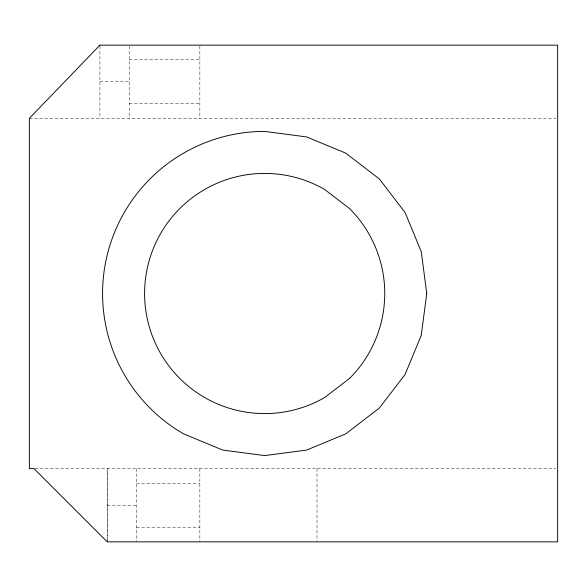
<?xml version="1.0" encoding="UTF-8"?>
<svg xmlns="http://www.w3.org/2000/svg" width="587" height="587" viewBox="0 0 587 587"><rect width="100%" height="100%" fill="white"/><g stroke="black" fill="none" stroke-linecap="round" stroke-linejoin="round"><path stroke-width="0.44" stroke-dasharray="2.94 2.2" d="M107.238 540.935L107.238 468.631L107.238 541.852M129.206 59.793L199.851 59.793M99.915 81.754L129.206 81.754M129.206 103.723L199.851 103.723M29.35 118.369L555.823 118.369M34.934 468.631L555.823 468.631M136.529 483.277L199.851 483.277M107.238 505.246L136.529 505.246M136.529 527.207L199.851 527.207M317.009 468.631L317.009 541.852M199.851 46.065L199.851 118.369M199.851 468.631L199.851 541.852M136.529 468.631L136.529 541.852M129.206 46.065L129.206 118.369M99.915 46.065L99.915 118.369"/><path stroke-width="0.88" d="M426.756 293.5L421.231 335.456L405.045 374.55L379.283 408.119L345.714 433.874L306.619 450.068L264.664 455.593L222.708 450.068L183.614 433.874A162.093 162.093 0 0 1 264.664 131.407L306.619 136.932L345.714 153.126L379.283 178.881L405.045 212.45L421.231 251.544L426.756 293.5M99.915 45.148L29.35 118.369L29.35 468.631L34.017 468.631L107.238 541.852L557.65 541.852L557.65 45.148L99.915 45.148M349.573 378.41L324.706 397.494A120.078 120.078 0 0 1 144.585 293.5A120.078 120.078 0 0 1 324.706 189.506L349.573 208.59A120.078 120.078 0 0 1 349.573 378.41"/></g></svg>
